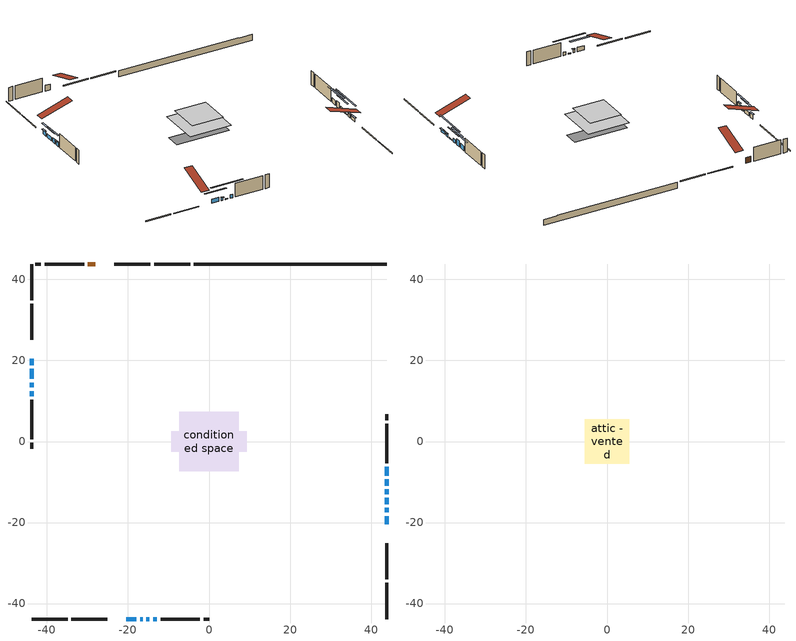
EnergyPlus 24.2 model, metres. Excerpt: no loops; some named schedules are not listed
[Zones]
conditioned space
 floor outside (Floor1 construction): -2.51,-2.51 -2.51,2.51 2.51,2.51 2.51,-2.51 z0.76
 floor adiabatic (AdiabaticFloorConstruction): -7.36,-7.36 -7.36,7.36 7.36,7.36 7.36,-7.36 z3.2
 floor foundation (Slab1 construction): -9.32,-2.57 -9.32,2.57 9.32,2.57 9.32,-2.57 z-1.37
 wall outside (RimJoist1 construction): -4.66,43.82 -13.58,43.82 / -43.82,-43.82 -34.9,-43.82 / -43.82,43.82 -43.82,34.9 / 43.82,-43.82 43.82,-34.9 z0.76:1.06
 wall outside (RimJoist2 construction): -14.5,43.82 -23.42,43.82 / -33.97,-43.82 -25.06,-43.82 / -43.82,33.97 -43.82,25.06 / 43.82,-33.97 43.82,-25.06 z0.76:1.06
 wall outside (AdiabaticWallConstruction 1): -28.1,43.82 -29.93,43.82 z0.76:2.79
 wall outside (AdiabaticWallConstruction): -20.38,-43.82 -17.94,-43.82 / -43.82,20.38 -43.82,18.85 / -43.82,14.56 -43.82,13.34 / -43.82,12.41 -43.82,11.19 z0.76:2.28; -43.82,17.92 -43.82,15.48 / 43.82,-13.02 43.82,-11.8 / -13.78,-43.82 -12.84,-43.82 z0.76:1.98; 43.82,-20.38 43.82,-18.39 / 43.82,-17.47 43.82,-16.4 / -17.01,-43.82 -16.4,-43.82 z0.76:1.83; -15.47,-43.82 -14.71,-43.82 / 43.82,-15.47 43.82,-13.94 z0.76:1.07; 43.82,-10.87 43.82,-9.34 z0.76:2.89; 43.82,-8.42 43.82,-6.28 z0.76:2.44
 wall outside (Wall1 construction): -30.86,43.82 -40.55,43.82 / -11.92,-43.82 -2.23,-43.82 / -43.82,10.26 -43.82,0.57 / 43.82,-5.35 43.82,4.34 z0.76:5.64
 wall outside (Wall3 construction): -41.47,43.82 -42.89,43.82 / -1.3,-43.82 0.12,-43.82 / -43.82,-0.36 -43.82,-1.77 / 43.82,5.27 43.82,6.68 z0.76:5.64
 wall foundation (FoundationWall1 construction): -3.73,43.82,-1.37 -3.73,43.82,0.76 39.06,43.82,0.76 39.06,43.82,0.61 43.82,43.82,0.61 43.82,43.82,-1.37
 window (WindowConstruction): -20.38,-43.82 -17.94,-43.82 z0.76:2.28
 window (WindowConstruction 7): -43.82,20.38 -43.82,18.85 z0.76:2.28
 window (WindowConstruction 8): -43.82,17.92 -43.82,15.48 z0.76:1.98
 window (WindowConstruction 9): 43.82,-20.38 43.82,-18.4 z0.76:1.83
 window (WindowConstruction 10): 43.82,-17.47 43.82,-16.4 z0.76:1.83
 window (WindowConstruction 11): -17.01,-43.82 -16.4,-43.82 z0.76:1.83
 window (WindowConstruction 12): -15.47,-43.82 -14.71,-43.82 z0.76:1.06
 window (WindowConstruction 13): 43.82,-15.47 43.82,-13.95 z0.76:1.06
 window (WindowConstruction 1): -43.82,14.56 -43.82,13.34 z0.76:2.28
 window (WindowConstruction 2): 43.82,-13.02 43.82,-11.8 z0.76:1.98
 window (WindowConstruction 3): 43.82,-10.87 43.82,-9.34 z0.76:2.89
 window (WindowConstruction 4): 43.82,-8.42 43.82,-6.28 z0.76:2.44
 window (WindowConstruction 5): -43.82,12.41 -43.82,11.19 z0.76:2.28
 window (WindowConstruction 6): -13.78,-43.82 -12.85,-43.82 z0.76:1.98
 door (Door): -28.1,43.82 -29.93,43.82 z0.76:2.79
 ceiling adiabatic (AdiabaticFloorConstruction): 7.36,-7.36 7.36,7.36 -7.36,7.36 -7.36,-7.36 z3.2
attic - vented
 floor to conditioned space (Floor2 construction Reversed): -5.5,-5.5 -5.5,5.5 5.5,5.5 5.5,-5.5 z5.64
 roof outside (Roof1 construction): -27.17,43.82,5.64 -27.17,33.1,9.21 -24.35,33.1,9.21 -24.35,43.82,5.64; -21.31,-43.82,5.64 -21.31,-33.1,9.21 -24.13,-33.1,9.21 -24.13,-43.82,5.64; -43.82,21.31,5.64 -33.1,21.31,9.21 -33.1,24.13,9.21 -43.82,24.13,5.64; 43.82,-21.31,5.64 33.1,-21.31,9.21 33.1,-24.13,9.21 43.82,-24.13,5.64
shading: -15.3,-43.82 -23.02,-43.82 -23.02,-44.23 -15.3,-44.23 z4.92; -43.82,18.65 -43.82,20.58 -44.23,20.58 -44.23,18.65 z2.49; -43.82,12.85 -43.82,20.56 -44.23,20.56 -44.23,12.85 z4.62; 43.82,-18.19 43.82,-20.58 44.23,-20.58 44.23,-18.19 z2.03; 43.82,-16.2 43.82,-17.67 44.23,-17.67 44.23,-16.2 z2.03; -16.2,-43.82 -17.21,-43.82 -17.21,-44.23 -16.2,-44.23 z2.03; -9.33,-43.82 -20.85,-43.82 -20.85,-44.23 -9.33,-44.23 z6.44; 43.82,-8.57 43.82,-20.85 44.23,-20.85 44.23,-8.57 z6.44; -43.82,10.7 -43.82,17.2 -44.23,17.2 -44.23,10.7 z4.92; 43.82,-9.16 43.82,-15.66 44.23,-15.66 44.23,-9.16 z4.62; 43.82,-6.71 43.82,-13.51 44.23,-13.51 44.23,-6.71 z5.53; 43.82,-3.64 43.82,-11.06 44.23,-11.06 44.23,-3.64 z5.08; -43.82,10.99 -43.82,12.61 -44.23,12.61 -44.23,10.99 z2.49
[Building]
Building 1: Terrain=Suburbs
[Site:Location]
Toronto City Centre_ON: Latitude {deg}=43.63; Longitude {deg}=-79.39; Time Zone {hr}=-5; Elevation {m}=77; Keep Site Location Information=Yes
[Site:GroundTemperature:Shallow]
5.01852, 3.26908, 3.12898, 3.95918, 7.29196, 10.6092, 13.4851, 15.3069, 15.4617, 13.9799, 11.1774, 7.9619
[Site:WaterMainsTemperature]
Calculation Method=Schedule; Temperature Schedule=mains temperature schedule
[Material] Roughness=Rough; Thermal Absorptance=0.9
Name | Thickness {m} | Conductivity {W/m-K} | Density {kg/m3} | Specific Heat {J/kg-K} | Solar Absorptance | Visible Absorptance
asphalt or fiberglass shingles | 0.00635 | 0.162714 | 1121.4 | 1465.45 | 0.4 | 0.4
ceiling loosefill ins | 0.0846667 | 0.0480833 | 16.02 | 1046.75 | 0.7 | 0.7
ceiling stud and cavity | 0.1397 | 0.101066 | 65.682 | 1177.47 | 0.7 | 0.7
concrete 4.0 in. | 0.1016 | 1.803125 | 2242.8 | 837.4 | 0.7 | 0.7
concrete 8.0 in. | 0.2032 | 1.803125 | 2242.8 | 837.4 | 0.7 | 0.7
door material | 0.04445 | 0.327969 | 512.64 | 1214.23 | 0.7 | 0.7
exterior vertical ins | 0.0457286 | 0.029427 | 32.04 | 1214.23 | 0.7 | 0.7
floor covering | 0.0127 | 0.0433444 | 54.468 | 1339.84 | 0.6 | 0.6
floor rigid ins | 0.103632 | 0.029427 | 32.04 | 1214.23 | 0.7 | 0.7
floor rigid ins 1; wall rigid ins | 0.512978 | 0.029427 | 32.04 | 1214.23 | 0.7 | 0.7
floor stud and cavity | 0.1397 | 0.208127 | 92.3553 | 1139.71 | 0.7 | 0.7
floor stud and cavity 1 | 0.1397 | 1.75129 | 37.0049 | 1207.88 | 0.7 | 0.7
furniture material conditioned space 1 | 0.1524 | 0.115458 | 640.8 | 1214.23 | 0.6 | 0.6
gypsum board | 0.0127 | 0.160291 | 801 | 837.4 | 0.6 | 0.6
gypsum board 1 | 0.0127 | 0.160291 | 801 | 837.4 | 0.7 | 0.7
osb sheathing 0.5 in. | 0.0127 | 0.115458 | 512.64 | 1214.23 | 0.7 | 0.7
osb sheathing 0.75 in. | 0.01905 | 0.115458 | 512.64 | 1214.23 | 0.7 | 0.7
osb sheathing 2.0 in. | 0.0508 | 0.115458 | 512.64 | 1214.23 | 0.7 | 0.7
rim joist rigid ins | 0.051816 | 0.029427 | 32.04 | 1214.23 | 0.7 | 0.7
rim joist stud and cavity | 0.0508 | 0.0346513 | 125.044 | 1163.47 | 0.6 | 0.6
rim joist stud and cavity 1 | 0.0508 | 0.275866 | 125.044 | 1163.47 | 0.6 | 0.6
wall stud and cavity | 0.1397 | 0.0815399 | 139.0536 | 1170.24 | 0.7 | 0.7
wall stud and cavity 1 | 0.0889 | 0.380278 | 52.3479 | 1209.89 | 0.7 | 0.7
wall stud and cavity 2 | 0.0889 | 0.391764 | 83.0341 | 1211.67 | 0.7 | 0.7
wood siding | 0.0254 | 0.102417 | 544.68 | 1172.36 | 0.4 | 0.4
wood siding 1; wood siding 2; wood siding 3 | 0.0254 | 0.102417 | 544.68 | 1172.36 | 0.7 | 0.7
[WindowMaterial:SimpleGlazingSystem]
Name | U-Factor {W/m2-K} | Solar Heat Gain Coefficient
WindowMaterial | 3.05249 | 0.62
WindowMaterial 1 | 3.05874 | 0.6
WindowMaterial 2 | 4.42827 | 0.68
WindowMaterial 3 | 3.05533 | 0.61
WindowMaterial 4 | 3.06612 | 0.58
WindowMaterial 5 | 3.04568 | 0.63
WindowMaterial 6 | 3.08997 | 0.52
WindowMaterial 7 | 3.11893 | 0.32
[Construction]
AdiabaticFloorConstruction: floor stud and cavity 1, floor rigid ins 1, osb sheathing 0.75 in., floor covering
AdiabaticWallConstruction: wood siding 2, wall rigid ins, wall stud and cavity 1, gypsum board
AdiabaticWallConstruction 1: wood siding 3, wall rigid ins, wall stud and cavity 1, gypsum board
Door: door material
Floor1 construction: floor stud and cavity, floor rigid ins, osb sheathing 0.75 in., floor covering
Floor2 construction Reversed: gypsum board, ceiling stud and cavity, ceiling loosefill ins
FoundationWall1 construction: concrete 8.0 in., gypsum board 1
furniture construction conditioned space 1: furniture material conditioned space 1
PartitionWallConstruction: gypsum board, wall stud and cavity 2, gypsum board
RimJoist1 construction: wood siding 1, rim joist rigid ins, osb sheathing 2.0 in., rim joist stud and cavity
RimJoist2 construction: wood siding 1, rim joist rigid ins, osb sheathing 2.0 in., rim joist stud and cavity 1
Roof1 construction: asphalt or fiberglass shingles
Slab1 construction: concrete 4.0 in.
Wall1 construction; Wall3 construction: wood siding, osb sheathing 0.5 in., wall stud and cavity, gypsum board
WindowConstruction; WindowConstruction 1; WindowConstruction 5; WindowConstruction 9: WindowMaterial
WindowConstruction 10; WindowConstruction 6: WindowMaterial 4
WindowConstruction 11: WindowMaterial 6
WindowConstruction 12; WindowConstruction 13: WindowMaterial 7
WindowConstruction 2; WindowConstruction 8: WindowMaterial 1
WindowConstruction 3: WindowMaterial 2
WindowConstruction 4: WindowMaterial 3
WindowConstruction 7: WindowMaterial 5
[Zone] Multiplier=1; Part of Total Floor Area=Yes
Name | Volume {m3}
attic - vented | 70.1151
conditioned space | 827.6
[Space]
Name | Zone | Volume {m3}
attic - vented 1 | attic - vented | 70.1151
conditioned space 1 | conditioned space | 827.6
[ZoneInfiltration:EffectiveLeakageArea]
infil attic - vented 1: Zone or Space=attic - vented 1; Schedule=Always On Discrete; Effective Air Leakage Area {cm2}=5093.05; Stack Coefficient=0.000248304; Wind Coefficient=1.06466e-05
[ZoneMixing]
whole house fan mix: Zone or Space=attic - vented; Schedule=Always On Continuous; Design Flow Rate Calculation Method=Flow/Zone; Design Flow Rate {m3/s}=0; Source Zone or Space=conditioned space
[SurfaceProperty:ExposedFoundationPerimeter]
Slab1: Exposed Perimeter Calculation Method=TotalExposedPerimeter; Total Exposed Perimeter {m}=47.548
[InternalMass] Zone or ZoneList=conditioned space; Space or SpaceList=conditioned space 1
Name | Construction | Surface Area {m2}
furniture mass conditioned space 1 | furniture construction conditioned space 1 | 135.024
partition wall mass | PartitionWallConstruction | 337.559
[Lights]
interior lighting: Zone or ZoneList or Space or SpaceList=conditioned space 1; Schedule=interior lighting schedule; Design Level Calculation Method=LightingLevel; Lighting Level {W}=343.2; Return Air Fraction=0; Fraction Radiant=0.6; Fraction Visible=0.2; Fraction Replaceable=1
[People]
occupants: Zone or ZoneList or Space or SpaceList=conditioned space 1; Number of People Schedule=occupants schedule; Number of People Calculation Method=People; Number of People=3; Fraction Radiant=0.314171; Sensible Heat Fraction=0.56303; Activity Level Schedule=occupants activity schedule; Carbon Dioxide Generation Rate {m3/s-W}=0; Enable ASHRAE 55 Comfort Warnings=No; Mean Radiant Temperature Calculation Type=EnclosureAveraged
[ElectricEquipment] Zone or ZoneList or Space or SpaceList=conditioned space 1; Design Level Calculation Method=EquipmentLevel
Name | Schedule | Design Level {W} | Fraction Latent | Fraction Radiant | Fraction Lost
clothes dryer | clothes dryer schedule | 140.772 | 0.015 | 0.081 | 0.85
clothes washer | clothes washer schedule | 32.1985 | 0.03 | 0.162 | 0.7
cooking range | cooking range schedule | 215.147 | 0.08 | 0.432 | 0.2
dishwasher | dishwasher schedule | 66.8632 | 0.3 | 0.18 | 0.4
fridge | fridge schedule | 72.9452 | 0 | 0.6 | 0
mech vent bath fan 0 | mech vent bath fan 0 schedule | 50.2 | 0 | 0 | 1
mech vent bath fan 1 | mech vent bath fan 1 schedule | 50.2 | 0 | 0 | 1
mech vent house fan | mech vent house fan schedule | 0 | 0 | 0 | 1
mech vent house fan cfis | mech vent house fan cfis schedule | 0 | 0 | 0 | 0
mech vent range fan 0 | mech vent range fan 0 schedule | 57 | 0 | 0 | 1
misc plug loads | misc plug loads schedule | 494.7 | 0.045 | 0.513 | 0.1
whole house fan | Always On Discrete | 0 | 0 | 0 | 1
[OtherEquipment] Zone or ZoneList or Space or SpaceList=conditioned space 1; Design Level Calculation Method=EquipmentLevel
Name | Fuel Type | Schedule | Design Level {W} | Fraction Latent | Fraction Radiant | Fraction Lost
clothes dryer 1 | Electricity | clothes dryer schedule | 0 | 0.015 | 0.081 | 0.85
cooking range 1 | Electricity | cooking range schedule | 0 | 0.08 | 0.432 | 0.2
general water use latent | None | general water use schedule | 62.594 | 1 | 0 | 0
general water use sensible | None | general water use schedule | -61.6891 | 0 | 0.6 | 0
mech vent house fan latent load | None | Always On Discrete | 0 | 1 | 0 | 0
mech vent house fan sensible load | None | Always On Discrete | 0 | 0 | 0 | 0
water heater energy adjustment1 | NaturalGas | Always On Discrete | 0.01 | 0 | 0 | 1
[ZoneInfiltration:DesignFlowRate] Zone or ZoneList or Space or SpaceList=conditioned space 1; Schedule=Always On Discrete; Design Flow Rate Calculation Method=Flow/Zone; Design Flow Rate {m3/s}=0
infil flow; natural vent flow; whole house fan flow
[AvailabilityManager:Scheduled]
central ac and furnace airloop Availability Manager: Schedule=Always On Discrete
[Foundation:Kiva]
Foundation Kiva 1: Initial Indoor Air Temperature {C}=18; Wall Height Above Grade {m}=0.759988; Wall Depth Below Slab {m}=0.2032; Custom Block Material Name 1=exterior vertical ins; Custom Block Depth 1 {m}=2.13; Custom Block X Position 1 {m}=0.2159; Custom Block Z Position 1 {m}=0
[Foundation:Kiva:Settings]
Soil Conductivity {W/m-K}=0.849921; Soil Density {kg/m3}=1842.3; Soil Specific Heat {J/kg-K}=418.7; Ground Solar Absorptivity=0.9; Ground Thermal Absorptivity=0.9; Ground Surface Roughness {m}=0.03; Far-Field Width {m}=40; Deep-Ground Boundary Condition=ZeroFlux; Deep-Ground Depth {m}=40; Minimum Cell Dimension {m}=0.2; Maximum Cell Growth Coefficient=3; Simulation Timestep=Timestep
[Exterior:Lights]
exterior lighting: Schedule=exterior lighting schedule; Design Level {W}=75.6
[EnergyManagementSystem:GlobalVariable]
central_ac_and_furnace_airloop_Fan_RTF
infil_program_Qfan
infil_program_Qinf
natural_vent_program_Qnv
natural_vent_program_Qwhf
[EnergyManagementSystem:Sensor]
Name | Output:Variable or Output:Meter Index Key | Output:Variable or Output:Meter
airflow_gain | infil flow | Infiltration Sensible Heat Gain Energy
airflow_gain_1 | natural vent flow | Infiltration Sensible Heat Gain Energy
airflow_gain_2 | whole house fan flow | Infiltration Sensible Heat Gain Energy
airflow_loss | infil flow | Infiltration Sensible Heat Loss Energy
airflow_loss_1 | natural vent flow | Infiltration Sensible Heat Loss Energy
airflow_loss_2 | whole house fan flow | Infiltration Sensible Heat Loss Energy
clg_load_cond |  | Cooling:EnergyTransfer:Zone:CONDITIONED SPACE
clg_sp_s; clg_sp_s_1 | cooling setpoint | Schedule Value
clothes_dryer_exhaust_0_sch_s | clothes dryer exhaust 0 schedule | Schedule Value
cool_season | cooling season schedule | Schedule Value
htg_load_cond |  | Heating:EnergyTransfer:Zone:CONDITIONED SPACE
htg_sp_s; htg_sp_s_1 | heating setpoint | Schedule Value
ig_ee_conv | clothes dryer | Electric Equipment Convective Heating Energy
ig_ee_conv_2 | cooking range | Electric Equipment Convective Heating Energy
ig_ee_conv_4 | fridge | Electric Equipment Convective Heating Energy
ig_ee_conv_5 | misc plug loads | Electric Equipment Convective Heating Energy
ig_ee_conv_6 | whole house fan | Electric Equipment Convective Heating Energy
ig_ee_rad | clothes dryer | Electric Equipment Radiant Heating Energy
ig_ee_rad_2 | cooking range | Electric Equipment Radiant Heating Energy
ig_ee_rad_4 | fridge | Electric Equipment Radiant Heating Energy
ig_ee_rad_5 | misc plug loads | Electric Equipment Radiant Heating Energy
ig_ee_rad_6 | whole house fan | Electric Equipment Radiant Heating Energy
ig_lgt_conv | interior lighting | Lights Convective Heating Energy
ig_lgt_rad | interior lighting | Lights Radiant Heating Energy
ig_lgt_vis | interior lighting | Lights Visible Radiation Heating Energy
ig_oe_conv | clothes dryer 1 | Other Equipment Convective Heating Energy
ig_oe_conv_1 | cooking range 1 | Other Equipment Convective Heating Energy
ig_oe_conv_2 | general water use latent | Other Equipment Convective Heating Energy
ig_oe_conv_3 | general water use sensible | Other Equipment Convective Heating Energy
ig_oe_conv_4 | water heater energy adjustment1 | Other Equipment Convective Heating Energy
ig_oe_rad | clothes dryer 1 | Other Equipment Radiant Heating Energy
ig_oe_rad_1 | cooking range 1 | Other Equipment Radiant Heating Energy
ig_oe_rad_2 | general water use latent | Other Equipment Radiant Heating Energy
ig_oe_rad_3 | general water use sensible | Other Equipment Radiant Heating Energy
ig_oe_rad_4 | water heater energy adjustment1 | Other Equipment Radiant Heating Energy
ig_ppl_conv | occupants | People Convective Heating Energy
ig_ppl_rad | occupants | People Radiant Heating Energy
im_conv | furniture mass conditioned space 1 | Surface Inside Face Convection Heat Gain Energy
im_conv_1 | partition wall mass | Surface Inside Face Convection Heat Gain Energy
im_ig | furniture mass conditioned space 1 | Surface Inside Face Internal Gains Radiation Heat Gain Energy
im_ig_1 | partition wall mass | Surface Inside Face Internal Gains Radiation Heat Gain Energy
im_lgt | furniture mass conditioned space 1 | Surface Inside Face Lights Radiation Heat Gain Energy
im_lgt_1 | partition wall mass | Surface Inside Face Lights Radiation Heat Gain Energy
im_sol | furniture mass conditioned space 1 | Surface Inside Face Solar Radiation Heat Gain Energy
im_sol_1 | partition wall mass | Surface Inside Face Solar Radiation Heat Gain Energy
im_surf | furniture mass conditioned space 1 | Surface Inside Face Net Surface Thermal Radiation Heat Gain Energy
im_surf_1 | partition wall mass | Surface Inside Face Net Surface Thermal Radiation Heat Gain Energy
mech_vent_bath_fan_0_sch_s | mech vent bath fan 0 schedule | Schedule Value
mech_vent_bath_fan_1_sch_s | mech vent bath fan 1 schedule | Schedule Value
mech_vent_range_fan_0_sch_s | mech vent range fan 0 schedule | Schedule Value
mv_conv | mech vent bath fan 0 | Electric Equipment Convective Heating Energy
mv_conv_1 | mech vent bath fan 1 | Electric Equipment Convective Heating Energy
mv_conv_2 | mech vent house fan | Electric Equipment Convective Heating Energy
mv_conv_3 | mech vent house fan cfis | Electric Equipment Convective Heating Energy
mv_conv_4 | mech vent range fan 0 | Electric Equipment Convective Heating Energy
mv_conv_5 | mech vent house fan latent load | Other Equipment Convective Heating Energy
mv_conv_6 | mech vent house fan sensible load | Other Equipment Convective Heating Energy
mv_rad | mech vent bath fan 0 | Electric Equipment Radiant Heating Energy
mv_rad_1 | mech vent bath fan 1 | Electric Equipment Radiant Heating Energy
mv_rad_2 | mech vent house fan | Electric Equipment Radiant Heating Energy
mv_rad_3 | mech vent house fan cfis | Electric Equipment Radiant Heating Energy
mv_rad_4 | mech vent range fan 0 | Electric Equipment Radiant Heating Energy
mv_rad_5 | mech vent house fan latent load | Other Equipment Radiant Heating Energy
mv_rad_6 | mech vent house fan sensible load | Other Equipment Radiant Heating Energy
natural_vent_s | natural vent schedule | Schedule Value
out_pb_s |  | Site Outdoor Air Barometric Pressure
out_wt_s |  | Site Outdoor Air Humidity Ratio
site_vw_s |  | Site Wind Speed
ss_back_out | Window1 | Surface Window Shortwave from Zone Back Out Window Heat Transfer Rate
ss_back_out_1 | Window10 | Surface Window Shortwave from Zone Back Out Window Heat Transfer Rate
ss_back_out_10 | Window5 | Surface Window Shortwave from Zone Back Out Window Heat Transfer Rate
ss_back_out_11 | Window6 | Surface Window Shortwave from Zone Back Out Window Heat Transfer Rate
ss_back_out_12 | Window8 | Surface Window Shortwave from Zone Back Out Window Heat Transfer Rate
ss_back_out_13 | Window9 | Surface Window Shortwave from Zone Back Out Window Heat Transfer Rate
ss_back_out_2 | Window11 | Surface Window Shortwave from Zone Back Out Window Heat Transfer Rate
ss_back_out_3 | Window13 | Surface Window Shortwave from Zone Back Out Window Heat Transfer Rate
ss_back_out_4 | Window14 | Surface Window Shortwave from Zone Back Out Window Heat Transfer Rate
ss_back_out_5 | Window15 | Surface Window Shortwave from Zone Back Out Window Heat Transfer Rate
ss_back_out_6 | Window16 | Surface Window Shortwave from Zone Back Out Window Heat Transfer Rate
ss_back_out_7 | Window17 | Surface Window Shortwave from Zone Back Out Window Heat Transfer Rate
ss_back_out_8 | Window3 | Surface Window Shortwave from Zone Back Out Window Heat Transfer Rate
ss_back_out_9 | Window4 | Surface Window Shortwave from Zone Back Out Window Heat Transfer Rate
ss_conv | Door1 | Surface Inside Face Convection Heat Gain Energy
ss_conv_1 | Window1 | Surface Inside Face Convection Heat Gain Energy
ss_conv_10 | Window4 | Surface Inside Face Convection Heat Gain Energy
ss_conv_11 | Window5 | Surface Inside Face Convection Heat Gain Energy
ss_conv_12 | Window6 | Surface Inside Face Convection Heat Gain Energy
ss_conv_13 | Window8 | Surface Inside Face Convection Heat Gain Energy
ss_conv_14 | Window9 | Surface Inside Face Convection Heat Gain Energy
ss_conv_2 | Window10 | Surface Inside Face Convection Heat Gain Energy
ss_conv_3 | Window11 | Surface Inside Face Convection Heat Gain Energy
ss_conv_4 | Window13 | Surface Inside Face Convection Heat Gain Energy
ss_conv_5 | Window14 | Surface Inside Face Convection Heat Gain Energy
ss_conv_6 | Window15 | Surface Inside Face Convection Heat Gain Energy
ss_conv_7 | Window16 | Surface Inside Face Convection Heat Gain Energy
ss_conv_8 | Window17 | Surface Inside Face Convection Heat Gain Energy
ss_conv_9 | Window3 | Surface Inside Face Convection Heat Gain Energy
ss_ig | Door1 | Surface Inside Face Internal Gains Radiation Heat Gain Energy
ss_ig_1 | Window1 | Surface Inside Face Internal Gains Radiation Heat Gain Energy
ss_ig_10 | Window4 | Surface Inside Face Internal Gains Radiation Heat Gain Energy
ss_ig_11 | Window5 | Surface Inside Face Internal Gains Radiation Heat Gain Energy
ss_ig_12 | Window6 | Surface Inside Face Internal Gains Radiation Heat Gain Energy
ss_ig_13 | Window8 | Surface Inside Face Internal Gains Radiation Heat Gain Energy
ss_ig_14 | Window9 | Surface Inside Face Internal Gains Radiation Heat Gain Energy
ss_ig_2 | Window10 | Surface Inside Face Internal Gains Radiation Heat Gain Energy
ss_ig_3 | Window11 | Surface Inside Face Internal Gains Radiation Heat Gain Energy
ss_ig_4 | Window13 | Surface Inside Face Internal Gains Radiation Heat Gain Energy
ss_ig_5 | Window14 | Surface Inside Face Internal Gains Radiation Heat Gain Energy
ss_ig_6 | Window15 | Surface Inside Face Internal Gains Radiation Heat Gain Energy
ss_ig_7 | Window16 | Surface Inside Face Internal Gains Radiation Heat Gain Energy
ss_ig_8 | Window17 | Surface Inside Face Internal Gains Radiation Heat Gain Energy
ss_ig_9 | Window3 | Surface Inside Face Internal Gains Radiation Heat Gain Energy
ss_lgt | Door1 | Surface Inside Face Lights Radiation Heat Gain Energy
ss_sol | Door1 | Surface Inside Face Solar Radiation Heat Gain Energy
ss_surf | Door1 | Surface Inside Face Net Surface Thermal Radiation Heat Gain Energy
ss_surf_1 | Window1 | Surface Inside Face Net Surface Thermal Radiation Heat Gain Energy
ss_surf_10 | Window4 | Surface Inside Face Net Surface Thermal Radiation Heat Gain Energy
ss_surf_11 | Window5 | Surface Inside Face Net Surface Thermal Radiation Heat Gain Energy
ss_surf_12 | Window6 | Surface Inside Face Net Surface Thermal Radiation Heat Gain Energy
ss_surf_13 | Window8 | Surface Inside Face Net Surface Thermal Radiation Heat Gain Energy
ss_surf_14 | Window9 | Surface Inside Face Net Surface Thermal Radiation Heat Gain Energy
ss_surf_2 | Window10 | Surface Inside Face Net Surface Thermal Radiation Heat Gain Energy
ss_surf_3 | Window11 | Surface Inside Face Net Surface Thermal Radiation Heat Gain Energy
ss_surf_4 | Window13 | Surface Inside Face Net Surface Thermal Radiation Heat Gain Energy
ss_surf_5 | Window14 | Surface Inside Face Net Surface Thermal Radiation Heat Gain Energy
ss_surf_6 | Window15 | Surface Inside Face Net Surface Thermal Radiation Heat Gain Energy
ss_surf_7 | Window16 | Surface Inside Face Net Surface Thermal Radiation Heat Gain Energy
ss_surf_8 | Window17 | Surface Inside Face Net Surface Thermal Radiation Heat Gain Energy
ss_surf_9 | Window3 | Surface Inside Face Net Surface Thermal Radiation Heat Gain Energy
ss_trans_in | Window1 | Surface Window Transmitted Solar Radiation Rate
ss_trans_in_1 | Window10 | Surface Window Transmitted Solar Radiation Rate
ss_trans_in_10 | Window5 | Surface Window Transmitted Solar Radiation Rate
ss_trans_in_11 | Window6 | Surface Window Transmitted Solar Radiation Rate
ss_trans_in_12 | Window8 | Surface Window Transmitted Solar Radiation Rate
ss_trans_in_13 | Window9 | Surface Window Transmitted Solar Radiation Rate
ss_trans_in_2 | Window11 | Surface Window Transmitted Solar Radiation Rate
ss_trans_in_3 | Window13 | Surface Window Transmitted Solar Radiation Rate
ss_trans_in_4 | Window14 | Surface Window Transmitted Solar Radiation Rate
ss_trans_in_5 | Window15 | Surface Window Transmitted Solar Radiation Rate
ss_trans_in_6 | Window16 | Surface Window Transmitted Solar Radiation Rate
ss_trans_in_7 | Window17 | Surface Window Transmitted Solar Radiation Rate
ss_trans_in_8 | Window3 | Surface Window Transmitted Solar Radiation Rate
ss_trans_in_9 | Window4 | Surface Window Transmitted Solar Radiation Rate
